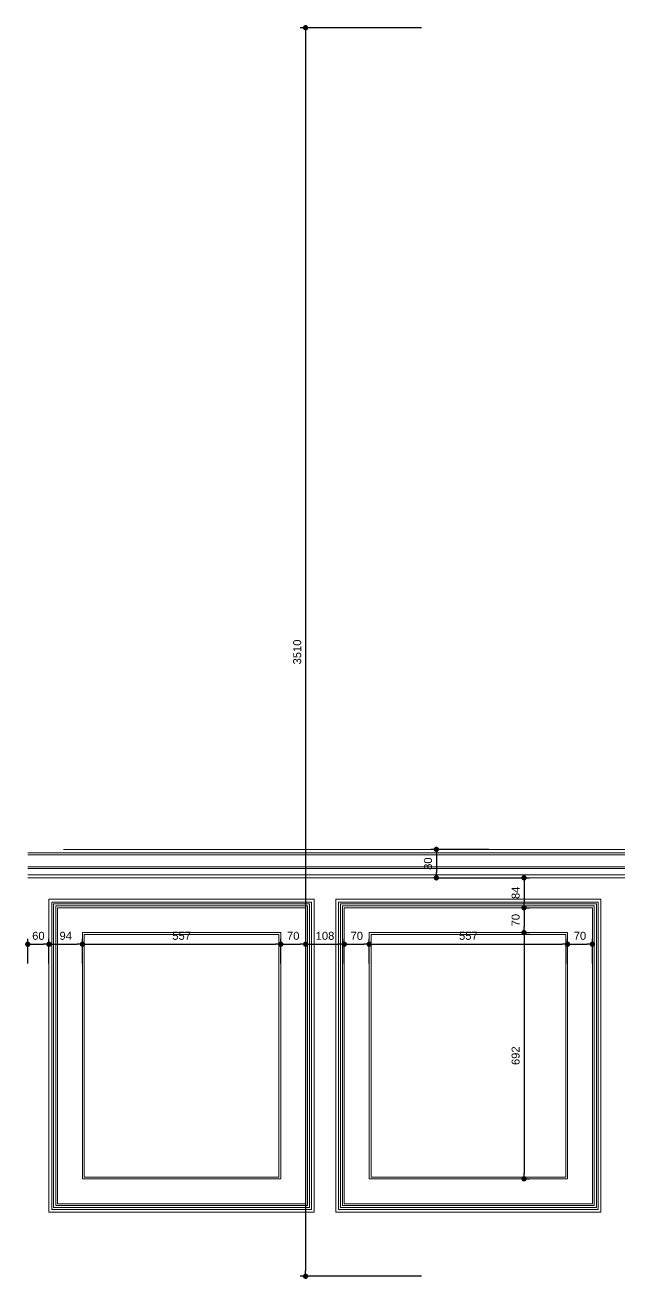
# Model space of a CAD drawing. Header units: inches. Extents: x 274057 to 444617, y 490067 to 635630.
# Drawn here: x 371639 to 373323, y 525722 to 529247 of the extents above; entities that cross this region are included whole.
import ezdxf

# ---------------------------------------------------------------- set-up
doc = ezdxf.new("R2010")
doc.units = ezdxf.units.IN
doc.header["$MEASUREMENT"] = 0
doc.layers.add('CQ PANEL DIMENSION', color=1, linetype='Continuous')
doc.layers.add('CQ Wood plan', color=23, linetype='Continuous')
doc.styles.get("Standard").update_dxf_attribs({"font": 'arial.ttf'})
doc.dimstyles.new('chester 15', dxfattribs={"dimscale": 0.15, "dimtxt": 150, "dimasz": 100, "dimexe": 100, "dimexo": 0, "dimgap": 80, "dimtad": 1, "dimdec": 0, "dimzin": 0, "dimdsep": 46, "dimtxsty": 'Standard', "dimblk": 'DOT', "dimcen": 100, "dimclrd": 1, "dimclre": 1, "dimclrt": 3, "dimadec": 0, "dimazin": 0, "dimtfac": 1, "dimtdec": 0, "dimtofl": 0, "dimtmove": 0, "dimatfit": 3, "dimfxl": 1, "dimtolj": 1, "dimtzin": 0, "dimlwd": -1, "dimarcsym": 0})

# ---------------------------------------------------------------- blocks, each defined once
blk = doc.blocks.new('_Dot')
at = {"color": 0, "linetype": 'ByBlock', "lineweight": -2}
blk.add_line((-0.5, 0), (-1, 0), dxfattribs=at)
at = {"color": 0, "linetype": 'ByBlock', "const_width": 0.5}
blk.add_lwpolyline([(-0.25, 0, 1), (0.25, 0, 1)], format="xyb", close=True, dxfattribs=at)
blk = doc.blocks.new('*D354')
at = {"layer": 'CQ PANEL DIMENSION', "color": 1, "lineweight": -2, "transparency": 16777216}
for p, q in [((372752.2, 529239.3), (372411.6, 529239.3)), ((372752.2, 525729.3), (372411.6, 525729.3))]:
    blk.add_line(p, q, dxfattribs=at)
at = {"layer": 'CQ PANEL DIMENSION', "color": 1, "transparency": 16777216}
blk.add_line((372426.6, 529224.3), (372426.6, 525744.3), dxfattribs=at)
at = {"layer": 'Defpoints', "color": 0, "transparency": 16777216}
for p in [(372752.2, 529239.3, 0), (372426.6, 525729.3), (372752.2, 525729.3, 0)]:
    blk.add_point(p, dxfattribs=at)
at = {"layer": 'CQ PANEL DIMENSION', "color": 1, "transparency": 16777216, "xscale": 15, "yscale": 15, "zscale": 15}
for p, rotation in [((372426.6, 529239.3), 90), ((372426.6, 525729.3), 270)]:
    blk.add_blockref('_Dot', p, dxfattribs=dict(at, rotation=rotation))
at = {"layer": 'CQ PANEL DIMENSION', "color": 3, "transparency": 16777216, "insert": (372403.1, 527484.3), "char_height": 22.5, "attachment_point": 5, "rotation": 90}
blk.add_mtext('\\A1;3510', dxfattribs=at)
blk = doc.blocks.new('*D357')
at = {"layer": 'CQ PANEL DIMENSION', "color": 1, "lineweight": -2, "transparency": 16777216}
for p, q in [((372941.6, 526929.3), (372778.8, 526929.3)), ((372793.8, 526849.3), (372808.8, 526849.3))]:
    blk.add_line(p, q, dxfattribs=at)
at = {"layer": 'CQ PANEL DIMENSION', "color": 1, "transparency": 16777216}
blk.add_line((372793.8, 526914.3), (372793.8, 526864.3), dxfattribs=at)
at = {"layer": 'Defpoints', "color": 0, "transparency": 16777216}
for p in [(372941.6, 526929.3, 0), (372793.8, 526849.3, 0), (372793.8, 526849.3)]:
    blk.add_point(p, dxfattribs=at)
at = {"layer": 'CQ PANEL DIMENSION', "color": 1, "transparency": 16777216, "xscale": 15, "yscale": 15, "zscale": 15}
for p, rotation in [((372793.8, 526929.3), 90), ((372793.8, 526849.3), 270)]:
    blk.add_blockref('_Dot', p, dxfattribs=dict(at, rotation=rotation))
at = {"layer": 'CQ PANEL DIMENSION', "color": 3, "transparency": 16777216, "insert": (372770.4, 526889.3), "char_height": 22.5, "attachment_point": 5, "rotation": 90}
blk.add_mtext('\\A1;80', dxfattribs=at)
blk = doc.blocks.new('*D358')
at = {"layer": 'CQ PANEL DIMENSION', "color": 1, "lineweight": -2, "transparency": 16777216}
for p, q in [((372793.8, 526849.3), (373055.1, 526849.3)), ((373040.1, 526765.3), (373055.1, 526765.3))]:
    blk.add_line(p, q, dxfattribs=at)
at = {"layer": 'CQ PANEL DIMENSION', "color": 1, "transparency": 16777216}
blk.add_line((373040.1, 526834.3), (373040.1, 526780.3), dxfattribs=at)
at = {"layer": 'Defpoints', "color": 0, "transparency": 16777216}
for p in [(372793.8, 526849.3, 0), (373040.1, 526765.3, 0), (373040.1, 526765.3)]:
    blk.add_point(p, dxfattribs=at)
at = {"layer": 'CQ PANEL DIMENSION', "color": 1, "transparency": 16777216, "xscale": 15, "yscale": 15, "zscale": 15}
for p, rotation in [((373040.1, 526849.3), 90), ((373040.1, 526765.3), 270)]:
    blk.add_blockref('_Dot', p, dxfattribs=dict(at, rotation=rotation))
at = {"layer": 'CQ PANEL DIMENSION', "color": 3, "transparency": 16777216, "insert": (373016.6, 526807.3), "char_height": 22.5, "attachment_point": 5, "rotation": 90}
blk.add_mtext('\\A1;84', dxfattribs=at)
blk = doc.blocks.new('*D359')
at = {"layer": 'CQ PANEL DIMENSION', "color": 1, "lineweight": -2, "transparency": 16777216}
for p, q in [((373040.1, 526765.3), (373055.1, 526765.3)), ((373040.1, 526695.3), (373055.1, 526695.3))]:
    blk.add_line(p, q, dxfattribs=at)
at = {"layer": 'CQ PANEL DIMENSION', "color": 1, "transparency": 16777216}
blk.add_line((373040.1, 526750.3), (373040.1, 526710.3), dxfattribs=at)
at = {"layer": 'Defpoints', "color": 0, "transparency": 16777216}
for p in [(373040.1, 526765.3, 0), (373040.1, 526695.3, 0), (373040.1, 526695.3)]:
    blk.add_point(p, dxfattribs=at)
at = {"layer": 'CQ PANEL DIMENSION', "color": 1, "transparency": 16777216, "xscale": 15, "yscale": 15, "zscale": 15}
for p, rotation in [((373040.1, 526765.3), 90), ((373040.1, 526695.3), 270)]:
    blk.add_blockref('_Dot', p, dxfattribs=dict(at, rotation=rotation))
at = {"layer": 'CQ PANEL DIMENSION', "color": 3, "transparency": 16777216, "insert": (373016.6, 526730.3), "char_height": 22.5, "attachment_point": 5, "rotation": 90}
blk.add_mtext('\\A1;70', dxfattribs=at)
blk = doc.blocks.new('*D360')
at = {"layer": 'CQ PANEL DIMENSION', "color": 1, "lineweight": -2, "transparency": 16777216}
for p, q in [((373040.1, 526695.3), (373055.1, 526695.3)), ((373040.1, 526003.3), (373055.1, 526003.3))]:
    blk.add_line(p, q, dxfattribs=at)
at = {"layer": 'CQ PANEL DIMENSION', "color": 1, "transparency": 16777216}
blk.add_line((373040.1, 526680.3), (373040.1, 526018.3), dxfattribs=at)
at = {"layer": 'Defpoints', "color": 0, "transparency": 16777216}
for p in [(373040.1, 526695.3, 0), (373040.1, 526003.3, 0), (373040.1, 526003.3)]:
    blk.add_point(p, dxfattribs=at)
at = {"layer": 'CQ PANEL DIMENSION', "color": 1, "transparency": 16777216, "xscale": 15, "yscale": 15, "zscale": 15}
for p, rotation in [((373040.1, 526695.3), 90), ((373040.1, 526003.3), 270)]:
    blk.add_blockref('_Dot', p, dxfattribs=dict(at, rotation=rotation))
at = {"layer": 'CQ PANEL DIMENSION', "color": 3, "transparency": 16777216, "insert": (373016.6, 526349.3), "char_height": 22.5, "attachment_point": 5, "rotation": 90}
blk.add_mtext('\\A1;692', dxfattribs=at)
blk = doc.blocks.new('*D763')
at = {"layer": 'CQ PANEL DIMENSION', "color": 1, "lineweight": -2, "transparency": 16777216}
for p, q in [((371646.3, 526609), (371646.3, 526677.7)), ((371705.9, 526609), (371705.9, 526677.7))]:
    blk.add_line(p, q, dxfattribs=at)
at = {"layer": 'CQ PANEL DIMENSION', "color": 1, "transparency": 16777216}
blk.add_line((371661.3, 526662.7), (371690.9, 526662.7), dxfattribs=at)
at = {"layer": 'Defpoints', "color": 0, "transparency": 16777216}
for p in [(371705.9, 526662.7), (371646.3, 526609), (371705.9, 526609)]:
    blk.add_point(p, dxfattribs=at)
at = {"layer": 'CQ PANEL DIMENSION', "color": 1, "transparency": 16777216, "xscale": 15, "yscale": 15, "zscale": 15, "rotation": 180}
blk.add_blockref('_Dot', (371646.3, 526662.7), dxfattribs=at)
at = {"layer": 'CQ PANEL DIMENSION', "color": 1, "transparency": 16777216, "xscale": 15, "yscale": 15, "zscale": 15}
blk.add_blockref('_Dot', (371705.9, 526662.7), dxfattribs=at)
at = {"layer": 'CQ PANEL DIMENSION', "color": 3, "transparency": 16777216, "insert": (371676.1, 526686.2), "char_height": 22.5, "attachment_point": 5}
blk.add_mtext('\\A1;60', dxfattribs=at)
blk = doc.blocks.new('*D764')
at = {"layer": 'CQ PANEL DIMENSION', "color": 1, "lineweight": -2, "transparency": 16777216}
for p, q in [((371705.9, 526609), (371705.9, 526677.7)), ((371799.9, 526609), (371799.9, 526677.7))]:
    blk.add_line(p, q, dxfattribs=at)
at = {"layer": 'CQ PANEL DIMENSION', "color": 1, "transparency": 16777216}
blk.add_line((371720.9, 526662.7), (371784.9, 526662.7), dxfattribs=at)
at = {"layer": 'Defpoints', "color": 0, "transparency": 16777216}
for p in [(371799.9, 526662.7), (371705.9, 526609), (371799.9, 526609)]:
    blk.add_point(p, dxfattribs=at)
at = {"layer": 'CQ PANEL DIMENSION', "color": 1, "transparency": 16777216, "xscale": 15, "yscale": 15, "zscale": 15, "rotation": 180}
blk.add_blockref('_Dot', (371705.9, 526662.7), dxfattribs=at)
at = {"layer": 'CQ PANEL DIMENSION', "color": 1, "transparency": 16777216, "xscale": 15, "yscale": 15, "zscale": 15}
blk.add_blockref('_Dot', (371799.9, 526662.7), dxfattribs=at)
at = {"layer": 'CQ PANEL DIMENSION', "color": 3, "transparency": 16777216, "insert": (371752.9, 526686.2), "char_height": 22.5, "attachment_point": 5}
blk.add_mtext('\\A1;94', dxfattribs=at)
blk = doc.blocks.new('*D765')
at = {"layer": 'CQ PANEL DIMENSION', "color": 1, "lineweight": -2, "transparency": 16777216}
for p, q in [((371799.9, 526609), (371799.9, 526677.7)), ((372356.8, 526609), (372356.8, 526677.7))]:
    blk.add_line(p, q, dxfattribs=at)
at = {"layer": 'CQ PANEL DIMENSION', "color": 1, "transparency": 16777216}
blk.add_line((371814.9, 526662.7), (372341.8, 526662.7), dxfattribs=at)
at = {"layer": 'Defpoints', "color": 0, "transparency": 16777216}
for p in [(372356.8, 526662.7), (371799.9, 526609), (372356.8, 526609)]:
    blk.add_point(p, dxfattribs=at)
at = {"layer": 'CQ PANEL DIMENSION', "color": 1, "transparency": 16777216, "xscale": 15, "yscale": 15, "zscale": 15, "rotation": 180}
blk.add_blockref('_Dot', (371799.9, 526662.7), dxfattribs=at)
at = {"layer": 'CQ PANEL DIMENSION', "color": 1, "transparency": 16777216, "xscale": 15, "yscale": 15, "zscale": 15}
blk.add_blockref('_Dot', (372356.8, 526662.7), dxfattribs=at)
at = {"layer": 'CQ PANEL DIMENSION', "color": 3, "transparency": 16777216, "insert": (372078.4, 526686.2), "char_height": 22.5, "attachment_point": 5}
blk.add_mtext('\\A1;557', dxfattribs=at)
blk = doc.blocks.new('*D766')
at = {"layer": 'CQ PANEL DIMENSION', "color": 1, "lineweight": -2, "transparency": 16777216}
for p, q in [((372356.8, 526609), (372356.8, 526677.7)), ((372426.8, 526609), (372426.8, 526677.7))]:
    blk.add_line(p, q, dxfattribs=at)
at = {"layer": 'CQ PANEL DIMENSION', "color": 1, "transparency": 16777216}
blk.add_line((372371.8, 526662.7), (372411.8, 526662.7), dxfattribs=at)
at = {"layer": 'Defpoints', "color": 0, "transparency": 16777216}
for p in [(372426.8, 526662.7), (372356.8, 526609), (372426.8, 526609, 0)]:
    blk.add_point(p, dxfattribs=at)
at = {"layer": 'CQ PANEL DIMENSION', "color": 1, "transparency": 16777216, "xscale": 15, "yscale": 15, "zscale": 15, "rotation": 180}
blk.add_blockref('_Dot', (372356.8, 526662.7), dxfattribs=at)
at = {"layer": 'CQ PANEL DIMENSION', "color": 1, "transparency": 16777216, "xscale": 15, "yscale": 15, "zscale": 15}
blk.add_blockref('_Dot', (372426.8, 526662.7), dxfattribs=at)
at = {"layer": 'CQ PANEL DIMENSION', "color": 3, "transparency": 16777216, "insert": (372391.8, 526686.2), "char_height": 22.5, "attachment_point": 5}
blk.add_mtext('\\A1;70', dxfattribs=at)
blk = doc.blocks.new('*D767')
at = {"layer": 'CQ PANEL DIMENSION', "color": 1, "lineweight": -2, "transparency": 16777216}
for p, q in [((372426.8, 526609), (372426.8, 526677.7)), ((372535.3, 526609), (372535.3, 526677.7))]:
    blk.add_line(p, q, dxfattribs=at)
at = {"layer": 'CQ PANEL DIMENSION', "color": 1, "transparency": 16777216}
blk.add_line((372441.8, 526662.7), (372520.3, 526662.7), dxfattribs=at)
at = {"layer": 'Defpoints', "color": 0, "transparency": 16777216}
for p in [(372535.3, 526662.7), (372426.8, 526609, 0), (372535.3, 526609, 0)]:
    blk.add_point(p, dxfattribs=at)
at = {"layer": 'CQ PANEL DIMENSION', "color": 1, "transparency": 16777216, "xscale": 15, "yscale": 15, "zscale": 15, "rotation": 180}
blk.add_blockref('_Dot', (372426.8, 526662.7), dxfattribs=at)
at = {"layer": 'CQ PANEL DIMENSION', "color": 1, "transparency": 16777216, "xscale": 15, "yscale": 15, "zscale": 15}
blk.add_blockref('_Dot', (372535.3, 526662.7), dxfattribs=at)
at = {"layer": 'CQ PANEL DIMENSION', "color": 3, "transparency": 16777216, "insert": (372481.1, 526686.2), "char_height": 22.5, "attachment_point": 5}
blk.add_mtext('\\A1;108', dxfattribs=at)
blk = doc.blocks.new('*D768')
at = {"layer": 'CQ PANEL DIMENSION', "color": 1, "lineweight": -2, "transparency": 16777216}
for p, q in [((372535.3, 526609), (372535.3, 526677.7)), ((372605.3, 526609), (372605.3, 526677.7))]:
    blk.add_line(p, q, dxfattribs=at)
at = {"layer": 'CQ PANEL DIMENSION', "color": 1, "transparency": 16777216}
blk.add_line((372550.3, 526662.7), (372590.3, 526662.7), dxfattribs=at)
at = {"layer": 'Defpoints', "color": 0, "transparency": 16777216}
for p in [(372605.3, 526662.7), (372535.3, 526609, 0), (372605.3, 526609, 0)]:
    blk.add_point(p, dxfattribs=at)
at = {"layer": 'CQ PANEL DIMENSION', "color": 1, "transparency": 16777216, "xscale": 15, "yscale": 15, "zscale": 15, "rotation": 180}
blk.add_blockref('_Dot', (372535.3, 526662.7), dxfattribs=at)
at = {"layer": 'CQ PANEL DIMENSION', "color": 1, "transparency": 16777216, "xscale": 15, "yscale": 15, "zscale": 15}
blk.add_blockref('_Dot', (372605.3, 526662.7), dxfattribs=at)
at = {"layer": 'CQ PANEL DIMENSION', "color": 3, "transparency": 16777216, "insert": (372570.3, 526686.2), "char_height": 22.5, "attachment_point": 5}
blk.add_mtext('\\A1;70', dxfattribs=at)
blk = doc.blocks.new('*D769')
at = {"layer": 'CQ PANEL DIMENSION', "color": 1, "lineweight": -2, "transparency": 16777216}
for p, q in [((372605.3, 526609), (372605.3, 526677.7)), ((373162.2, 526609), (373162.2, 526677.7))]:
    blk.add_line(p, q, dxfattribs=at)
at = {"layer": 'CQ PANEL DIMENSION', "color": 1, "transparency": 16777216}
blk.add_line((372620.3, 526662.7), (373147.2, 526662.7), dxfattribs=at)
at = {"layer": 'Defpoints', "color": 0, "transparency": 16777216}
for p in [(373162.2, 526662.7), (372605.3, 526609, 0), (373162.2, 526609, 0)]:
    blk.add_point(p, dxfattribs=at)
at = {"layer": 'CQ PANEL DIMENSION', "color": 1, "transparency": 16777216, "xscale": 15, "yscale": 15, "zscale": 15, "rotation": 180}
blk.add_blockref('_Dot', (372605.3, 526662.7), dxfattribs=at)
at = {"layer": 'CQ PANEL DIMENSION', "color": 1, "transparency": 16777216, "xscale": 15, "yscale": 15, "zscale": 15}
blk.add_blockref('_Dot', (373162.2, 526662.7), dxfattribs=at)
at = {"layer": 'CQ PANEL DIMENSION', "color": 3, "transparency": 16777216, "insert": (372883.8, 526686.2), "char_height": 22.5, "attachment_point": 5}
blk.add_mtext('\\A1;557', dxfattribs=at)
blk = doc.blocks.new('*D770')
at = {"layer": 'CQ PANEL DIMENSION', "color": 1, "lineweight": -2, "transparency": 16777216}
for p, q in [((373162.2, 526609), (373162.2, 526677.7)), ((373232.2, 526609), (373232.2, 526677.7))]:
    blk.add_line(p, q, dxfattribs=at)
at = {"layer": 'CQ PANEL DIMENSION', "color": 1, "transparency": 16777216}
blk.add_line((373177.2, 526662.7), (373217.2, 526662.7), dxfattribs=at)
at = {"layer": 'Defpoints', "color": 0, "transparency": 16777216}
for p in [(373232.2, 526662.7), (373162.2, 526609, 0), (373232.2, 526609, 0)]:
    blk.add_point(p, dxfattribs=at)
at = {"layer": 'CQ PANEL DIMENSION', "color": 1, "transparency": 16777216, "xscale": 15, "yscale": 15, "zscale": 15, "rotation": 180}
blk.add_blockref('_Dot', (373162.2, 526662.7), dxfattribs=at)
at = {"layer": 'CQ PANEL DIMENSION', "color": 1, "transparency": 16777216, "xscale": 15, "yscale": 15, "zscale": 15}
blk.add_blockref('_Dot', (373232.2, 526662.7), dxfattribs=at)
at = {"layer": 'CQ PANEL DIMENSION', "color": 3, "transparency": 16777216, "insert": (373197.2, 526686.2), "char_height": 22.5, "attachment_point": 5}
blk.add_mtext('\\A1;70', dxfattribs=at)

msp = doc.modelspace()

# ---------------------------------------------------------------- linework, layer by layer
at = {"layer": 'CQ Wood plan', "lineweight": 0}
for p, q in [((373323.4, 526919.3, 0), (371646.3, 526919.3, 0)), ((373323.4, 526929.3, 0), (371746.3, 526929.3, 0)), ((373323.4, 526914.3, 0), (371646.3, 526914.3, 0)), ((373323.4, 526880.6, 0), (371646.3, 526880.6, 0)), ((373323.4, 526875.6, 0), (371646.3, 526875.6, 0)), ((373323.4, 526857.8, 0), (371646.3, 526857.8, 0)), ((373323.4, 526849.3, 0), (371646.3, 526849.3, 0))]:
    msp.add_line(p, q, dxfattribs=at)
at = {"layer": 'CQ Wood plan', "lineweight": 0, "elevation": 0}
for points in [[(372450.8, 526789.3), (371705.9, 526789.3), (371705.9, 525909.3), (372450.8, 525909.3)], [(372442.8, 526781.3), (371713.9, 526781.3), (371713.9, 525917.3), (372442.8, 525917.3)], [(372437.8, 526776.3), (371718.9, 526776.3), (371718.9, 525922.3), (372437.8, 525922.3)], [(373256.2, 526789.3), (372511.3, 526789.3), (372511.3, 525909.3), (373256.2, 525909.3)], [(373248.2, 526781.3), (372519.3, 526781.3), (372519.3, 525917.3), (373248.2, 525917.3)], [(373243.2, 526776.3), (372524.3, 526776.3), (372524.3, 525922.3), (373243.2, 525922.3)], [(372431.8, 526770.3), (371724.9, 526770.3), (371724.9, 525928.3), (372431.8, 525928.3)], [(372426.8, 526765.3), (371729.9, 526765.3), (371729.9, 525933.3), (372426.8, 525933.3)], [(373237.2, 526770.3), (372530.3, 526770.3), (372530.3, 525928.3), (373237.2, 525928.3)], [(373232.2, 526765.3), (372535.3, 526765.3), (372535.3, 525933.3), (373232.2, 525933.3)], [(372356.8, 526695.3), (371799.9, 526695.3), (371799.9, 526003.3), (372356.8, 526003.3)], [(372351.8, 526690.3), (371804.9, 526690.3), (371804.9, 526008.3), (372351.8, 526008.3)], [(373162.2, 526695.3), (372605.3, 526695.3), (372605.3, 526003.3), (373162.2, 526003.3)], [(373157.2, 526690.3), (372610.3, 526690.3), (372610.3, 526008.3), (373157.2, 526008.3)]]:
    msp.add_lwpolyline(points, close=True, dxfattribs=at)

# ---------------------------------------------------------------- dimensions: what is measured, and where the dimension line sits
at = {"layer": 'CQ PANEL DIMENSION'}
for base, p1, p2, angle, picture, middle in [((372426.6, 525729.3), (372752.2, 529239.3, 0), (372752.2, 525729.3, 0), 90, '*D354', (372403.1, 527484.3)), ((371705.9, 526662.7), (371646.3, 526609), (371705.9, 526609), 180, '*D763', (371676.1, 526686.2))]:
    dim = msp.add_linear_dim(base=base, p1=p1, p2=p2, angle=angle, dimstyle='chester 15', dxfattribs=at)
    dim.commit()
    dim.dimension.update_dxf_attribs({"geometry": picture, "text_midpoint": middle})
for base, p1, p2, angle, picture, middle in [((372793.8, 526849.3), (372941.6, 526929.3, 0), (372793.8, 526849.3, 0), 90, '*D357', (372770.4, 526889.3)), ((373040.1, 526765.3), (372793.8, 526849.3, 0), (373040.1, 526765.3, 0), 90, '*D358', (373016.6, 526807.3)), ((373040.1, 526695.3), (373040.1, 526765.3, 0), (373040.1, 526695.3, 0), 90, '*D359', (373016.6, 526730.3)), ((371799.9, 526662.7), (371705.9, 526609), (371799.9, 526609), 180, '*D764', (371752.9, 526686.2)), ((372356.8, 526662.7), (371799.9, 526609), (372356.8, 526609), 180, '*D765', (372078.4, 526686.2)), ((372426.8, 526662.7), (372356.8, 526609), (372426.8, 526609, 0), 180, '*D766', (372391.8, 526686.2)), ((372535.2954, 526662.7372), (372426.8439, 526608.9934, -0.0006), (372535.2954, 526608.9934, 0.0028), 180, '*D767', (372481.0697, 526686.2251)), ((372605.3, 526662.7), (372535.3, 526609, 0), (372605.3, 526609, 0), 180, '*D768', (372570.3, 526686.2)), ((373162.2, 526662.7), (372605.3, 526609, 0), (373162.2, 526609, 0), 180, '*D769', (372883.8, 526686.2)), ((373040.1, 526003.3), (373040.1, 526695.3, 0), (373040.1, 526003.3, 0), 90, '*D360', (373016.6, 526349.3)), ((373232.2, 526662.7), (373162.2, 526609, 0), (373232.2, 526609, 0), 180, '*D770', (373197.2, 526686.2))]:
    dim = msp.add_linear_dim(base=base, p1=p1, p2=p2, angle=angle, dimstyle='chester 15', override={"dimtmove": 1}, dxfattribs=at)
    dim.commit()
    dim.dimension.update_dxf_attribs({"geometry": picture, "text_midpoint": middle})

doc.saveas('drawing.dxf')
